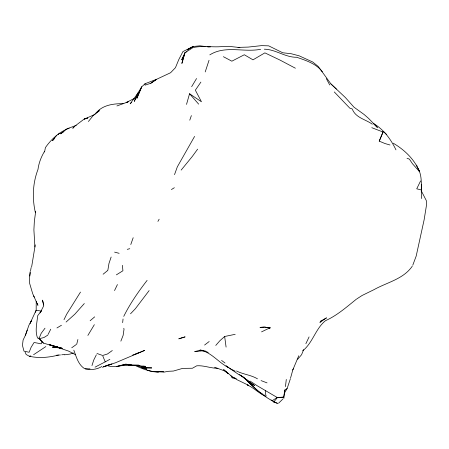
<?xml version="1.0" encoding="UTF-8"?>
<svg xmlns="http://www.w3.org/2000/svg" width="449" height="449" viewBox="0 0 449 449"><rect width="100%" height="100%" fill="white"/><g stroke="black" fill="none" stroke-linecap="round" stroke-linejoin="round"><path stroke-width="0.67" d="M36.234 301.223L36.167 310.18L41.443 311.174M421.729 198.576C420.315 188.125 423.441 176.687 417.379 167.258M421.325 184.5L421.605 191.459L426.309 200.591L426.55 204.755L424.131 219.786L416.189 256.065L412.749 265.264M30.094 271.791L29.477 279.272L29.685 283.549L32.71 293.713L37.929 305.342L37.368 303.507M122.65 322.651L123.048 318.992M283.852 398.454L284.369 393.773M285.469 386.606L286.288 379.439M35.662 211.462L34.343 221.531L33.9 229.832L34.904 246.967L31.604 267.082M287.119 388.52L284.913 389.934L284.442 393.105L287.119 388.52L290.29 379.085M29.741 275.989L30.296 272.532M30.521 271.151L31.082 267.694M107.889 270.051L108.972 263.462L111.139 257.024M283.594 397.157L277.269 397.455L272.448 400.547L273.744 402.046L277.37 397.595L283.594 397.157L284.913 389.934M44.569 151.981L45.394 147.631C51.298 139.111 59.386 131.821 69.191 128.167M35.224 244.879L34.904 246.967M200.899 82.1L195.349 90.17L201.455 101.788L189.551 93.74L186.52 104.404M76.706 344.299L77.902 339.483M35.538 312.33L36.055 310.416M205.215 71.93L209.043 60.256M290.481 378.316L292.81 369.925L298.77 355.748M186.475 51.787L184.921 52.819L181.901 63.331L184.921 52.819L192.874 47.645C201.309 45.646 209.762 47.016 218.259 46.803L228.732 46.32L239.878 47.572L237.987 47.392L248.134 47.094L261.52 45.63L268.67 45.849L282.696 52.752L291.367 53.773L299.157 55.822L312.768 62.029L318.302 66.519L330.93 83.941L345.404 97.579L353.997 107.199L364.088 114.473L368.663 118.474L377.401 127.477L373.433 123.486C383.929 129.576 390.798 139.263 395.979 149.871M91.961 365.604L93.689 360.165L96.361 354.794M41.987 341.919L41.241 343.827L34.079 342.48L31.088 347.324L29.151 352.274L23.971 351.135L22.45 345.393L23.107 340.039L25.447 335.207L28.955 325.143L31.683 320.294L30.089 323.342L36.027 310.478M189.77 120.175L191.369 115.606M25.447 335.207L27.237 330.105M130.782 244.531L133.185 237.717M174.515 174.644L177.333 166.832L194.591 136.406M120.86 341.145L123.138 335.352L124.019 329.246L123.812 328.286M389.996 144.988L384.984 143.54L379.242 141.138L383.283 131.411L386.769 134.593M39.041 338.535L41.224 333.265L45.001 328.197M379.242 141.138L383.283 131.411M184.921 52.819L181.705 59.723L183.411 56.888M305.881 343.698L309.086 336.913M114.54 290.559L117.419 284.565M236.421 378.81L232.15 377.834L232.548 377.003L223.602 369.606L228.451 373.652L224.079 370.711L214.566 367.254M63.994 319.688L66.688 314.177L80.489 292.091M420.584 180.936L416.734 188.816L421.235 189.927M48.049 334.488L50.743 329.196M40.09 312.908L43.766 305.73L42.548 300.14L43.643 304.989M123.739 316.388C130.115 303.552 138.348 291.704 147.104 280.389M157.913 221.408L159.148 219.207M94.346 324.683L87.881 335.42M191.656 86.691L196.55 78.524M292.636 369.965L293.427 368.82M149.124 290.604L135.345 308.755L130.513 313.806M197.633 149.152L192.245 156.527L181.16 170.092M41.381 310.753L37.677 315.726C36.998 323.14 34.775 330.913 37.576 338.091L39.035 338.22L43.39 343.081L61.446 348.486L49.738 344.692L68.602 351.107L75.533 354.727M56.748 135.25L52.466 140.722L54.329 138.707M88.414 121.505L93.173 115.578L99.403 110.1M412.233 266.251C403.376 279.132 387.032 282.354 374.101 289.605L362.09 295.493L356.613 299.034M297.665 359.251L301.571 354.727L303.563 349.816L302.727 350.697M215.767 345.427L219.903 340.707L224.652 336.486L235.186 334.32M269.793 328.197L270.287 327.652L261.554 331.873M58.056 134.672L59.453 133.162M84.311 303.53L74.876 314.148L66.082 322.051M131.568 102.411L130.137 103.837L138.46 92.399L134.285 101.412L137.349 93.942L141.704 86.853L145.049 83.733L156.65 79.265L170.586 72.732L175.452 67.692L178.803 59.543L182.917 51.59L193.165 46.5L199.934 45.826L205.182 46.477M278.548 403.241L282.864 399.043M303.462 350.198C312.959 342.059 315.658 328.64 325.463 320.698C336.98 315.563 346.471 307.138 356.197 299.331M90.131 320.738L94.672 316.859M150.785 83.267L156.65 79.265L150.785 83.267L145.078 85.153L145.049 83.733M103.107 274.227L107.794 270.405M204.592 345.051L209.183 341.515M71.728 347.784L76.15 344.608M112.312 350.523L107.451 353.992L102.602 355.49L105.218 361.866L95.07 367.136M33.596 354.704L45.843 346.594M99.263 110.92L95.901 113.266C102.288 105.01 113.339 103.596 123.082 103.68M134.47 98.365L126.152 102.58L116.914 105.958M116.375 274.855L122.919 270.764L122.403 265.32M63.983 131.579L60.514 133.853L66.845 128.902L76.246 125.355M101.828 366.524C96.636 369.707 90.182 370.251 84.412 368.545C78.092 364.38 76.341 356.792 73.816 350.153M171.417 189.562L174.347 187.716M47.802 335.134L43.929 337.536L39.17 338.731M73.872 127.538L72.721 128.229L75.034 125.989L84.434 118.873L87.622 118.025M56.944 327.95L61.479 325.256M105.218 361.866L109.876 359.34M209.812 54.873C225.263 45.108 243.796 52.634 260.673 49.289M95.21 114.332L84.227 119.131L87.482 118.199M139.409 352.398L134.526 354.508L144.6 350.439L115.342 362.843L107.406 365.267L103.68 366.726L111.515 364.111L102.434 367.299M132.674 355.08L134.313 354.452M73.271 352.942L70.134 354.07L64.403 354.828M127.247 249.347L129.783 248.695M25.099 352.078L26.149 354.486L29.32 356.237L30.829 355.911M58.46 355.075C48.975 357.483 38.945 358.47 29.32 356.237M126.152 102.58L127.527 102.316M127 102.058L128.352 101.861M199.008 350.86L194.714 351.466L203.408 350.478L199.62 350.776L205.625 351.135M61.709 354.822L64.274 354.474M128.038 364.779C120.888 365.379 113.44 368.236 106.413 365.267M199.62 350.776L202.101 350.562M263.911 327.091L259.988 327.383L264.753 327.136L269.989 327.978L264.562 327.04M56.574 355.226L60.43 354.957M85.349 368.904L90.002 368.837M162.173 371.452L163.458 371.435C153.855 373.214 144.275 369.802 135.71 365.711M126.534 364.835L138.657 365.076M123.436 364.936L131.989 365.127L128.61 364.796M110.561 364.364L111.936 364.408L110.555 364.347M153.204 371.705L158.497 371.946L151.633 371.34L153.204 371.705L147.463 370.363M139.813 365.941L137.877 365.8L143.686 366.603L142.462 366.21M143.046 366.165L145.628 366.35L128.537 365.149M217.894 368.32C210.727 368.343 203.953 365.267 196.746 365.795L192.413 368.247L182.642 368.376L173.443 371.042L168.498 371.295L163.666 372.17L158.997 371.581M207.101 46.662L210.424 46.92M58.056 347.571L52.303 347.122L62.288 348.261M207.141 46.735L209.139 46.926M202.039 350.304L199.985 350.052C211.479 352.106 218.68 362.899 228.984 367.798L226.004 365.84L238.554 374.415L241.882 376.228M264.321 49.188C275.776 49.368 285.171 57.472 296.8 57.276C306.01 60.542 316.332 63.646 322.388 71.829M59.341 347.717L60.632 347.913M61.064 347.947L56.658 347.032L60.57 347.953M114.602 252.125L119.125 253.315M60.66 347.947L55.755 346.617L62.085 348.351L55.468 346.521M248.623 385.343L237.229 379.82L232.548 377.003L235.108 378.114M248.566 385.332L247.343 384.967C254.117 387.964 259.185 393.655 266.038 396.439M382.941 131.978L371.789 127.69M273.744 402.046L277.544 403.37C265.842 398.37 256.115 389.771 247.191 380.859L254.387 387.627M96.978 353.492L101.945 355.221M407.024 158.261L409.398 159.12L412.519 163.806L419.489 171.58M261.049 380.595L267.043 382.879M204.626 350.972L208.285 352.465M236.516 370.986C243.229 374.427 250.952 374.904 257.485 378.833M53.01 345.393L54.857 346.241M229.86 368.539L235.259 371.2M223.372 56.686L231.858 61.187L244.318 54.75L252.995 59.835L264.888 52.864L279.94 60.048L295.397 68.214M250.031 381.061L257.103 385.685L277.37 397.595M372.322 124.21C365.447 119.249 355.496 117.812 352.224 108.944L349.793 108.153L334.286 91.95M393.24 143.203C404.325 149.708 414.438 159.266 419.321 171.288L418.187 169.632M262.643 394.104L258.635 391.545L254.488 387.723M263.788 394.834L264.932 395.563M239.547 374.545L254.504 385.584L249.723 382.15M221.582 360.429L225.022 363.033M241.366 375.852L246.097 379.545M249.178 381.723L250.149 382.497L246.742 379.674M271.129 399.997L271.898 400.637M336.385 89.037L330.93 83.941M244.901 378.372L247.786 381.083L243.33 376.891M39.046 338.647L43.39 343.081M49.222 344.434L50.103 345.433M189.551 93.74L198.666 104.14M33.596 296.003L34.354 297.098M266.162 395.563L265.735 394.901L265.522 390.507M230.932 375.701L232.15 377.834M326.339 78.631L329.723 84.956M416.7 165.103L417.076 166.641M35.398 212.708C32.081 198.194 32.687 183.271 38.002 169.374A63.483 46.039 -20 0 1 44.344 151.661M224.652 336.486L226.088 347.099M139.987 90.715L136.883 98.32L141.704 86.853L139.987 90.715M320.99 320.962L319.89 322.416L326.507 317.853L320.99 320.962M189.225 48.655L187.143 50.069L193.165 46.5L189.225 48.655M182.148 337.766L178.786 338.827L185.106 336.868L182.148 337.766M126.124 364.111L117.009 366.435L126.124 364.111M151.706 367.927L142.451 367.776L140.863 367.248L146.924 369.207L142.451 367.776L151.706 367.927"/></g></svg>
